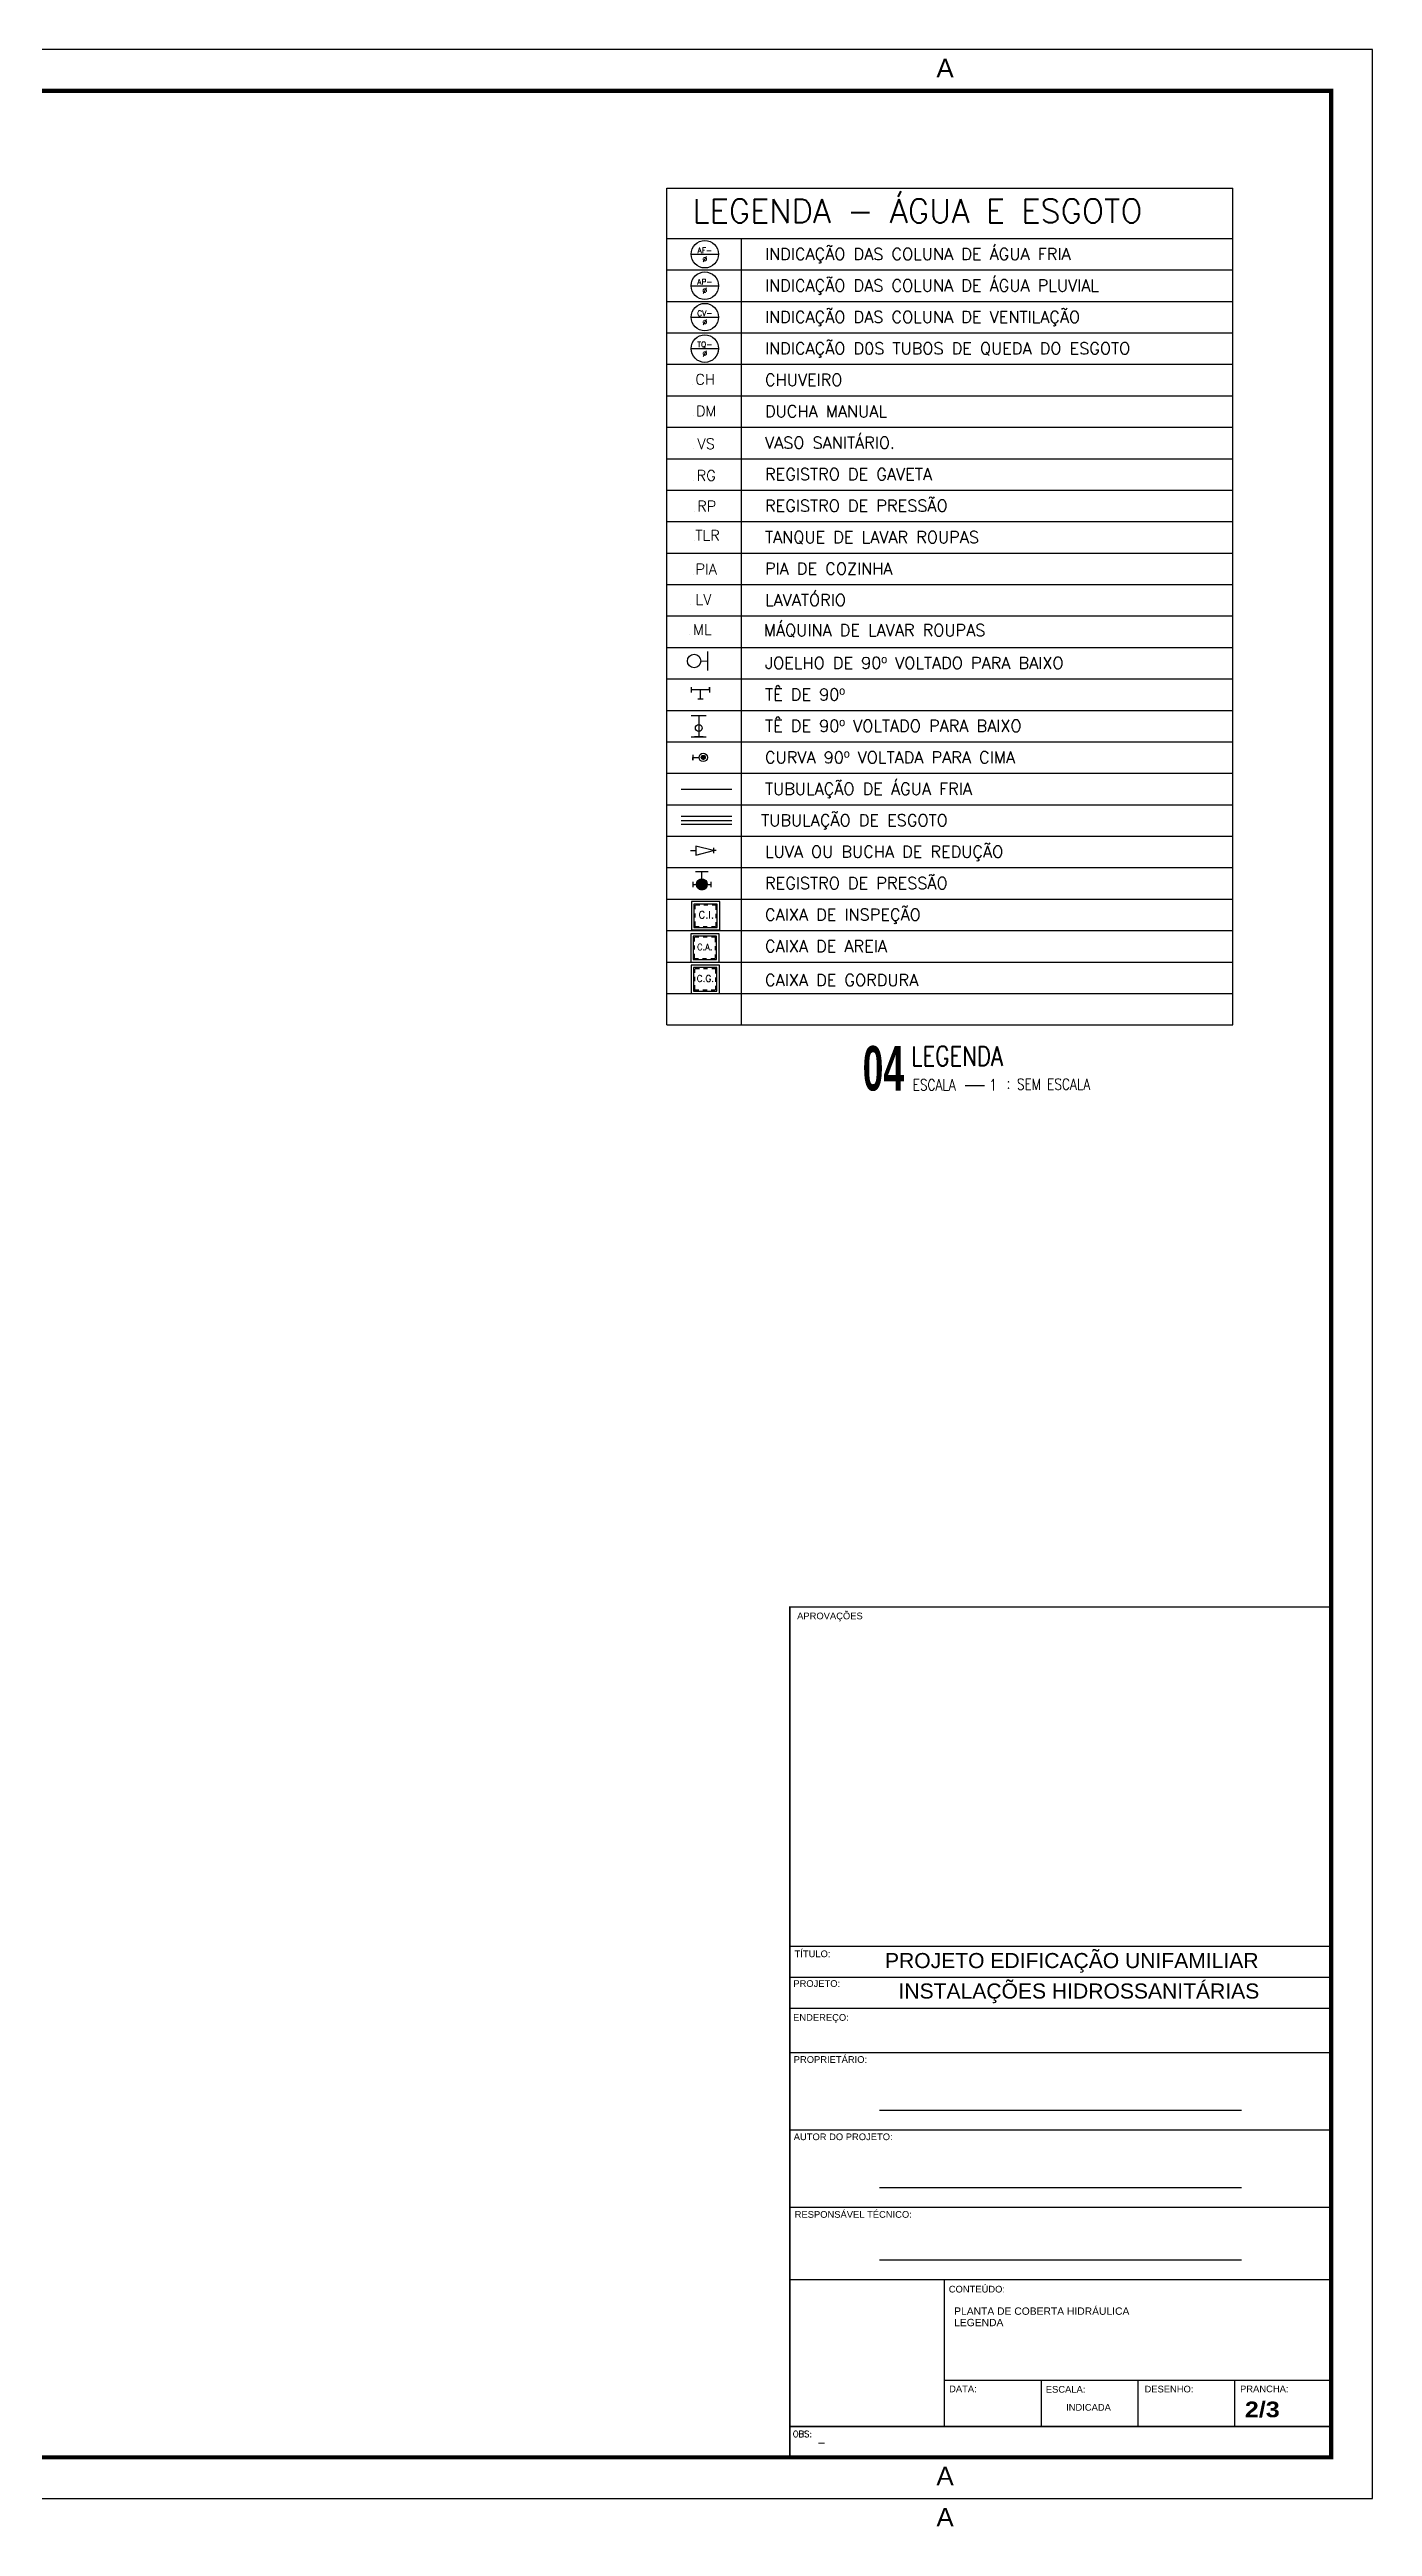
# Model space of a CAD drawing. Header units: millimetres. Extents: x 2993 to 6523, y 1057 to 2221.
# Drawn here: x 3141.9 to 3173.9, y 1115.9 to 1176 of the extents above; entities that cross this region are included whole.
import ezdxf
from ezdxf.enums import TextEntityAlignment as Align

# ---------------------------------------------------------------- set-up
doc = ezdxf.new("R2010")
doc.units = ezdxf.units.MM
doc.linetypes.add('HIDDEN', pattern=[0.375, 0.25, -0.125])
for name, color, linetype in [('A-PEN-R', 1, 'Continuous'), ('CONEXÕES', 8, 'Continuous'), ('E-TXT-Y', 2, 'Continuous'), ('HIDRA', 4, 'Continuous'), ('MOLHO', 9, 'Continuous'), ("PRANCHA - PROJETU'S", 7, 'Continuous'), ('TEXTO', 3, 'Continuous')]:
    doc.layers.add(name, color=color, linetype=linetype)
doc.styles.add('ADITIVOCAD', font='ROMANS.shx')
doc.styles.add('ARIAL', font='arial.ttf', dxfattribs={"height": 2})
doc.styles.add('ARIALB', font='')
doc.styles.add('R80', font='simplex.shx', dxfattribs={"height": 12})
doc.styles.add('REG140', font='romans.shx', dxfattribs={"width": 0.8, "height": 0.35})
doc.styles.add('REG80', font='romans.shx', dxfattribs={"width": 0.8, "height": 0.2})
doc.styles.add('SANSSERIF2', font='sanssb__.ttf', dxfattribs={"width": 0.8})
doc.styles.get("Standard").update_dxf_attribs({"font": 'arial.ttf'})
doc.styles.get('ARIALB').set_extended_font_data('Arial Black')

# ---------------------------------------------------------------- blocks, each defined once
blk = doc.blocks.new('ADFSGASDFG')
at = {"layer": "PRANCHA - PROJETU'S"}
h = blk.add_hatch(color=1, dxfattribs=at)
h.set_gradient(color1=(255, 0, 0), color2=(255, 0, 0), tint=1)
h.paths.add_polyline_path([(278.03, 60.265), (277.634, 60.265), (277.634, 59.869), (278.03, 59.869)])
h = blk.add_hatch(color=1, dxfattribs=at)
h.set_gradient(color1=(255, 255, 0), color2=(255, 255, 0), tint=1)
h.paths.add_polyline_path([(278.03, 59.473), (278.03, 59.869), (277.634, 59.869), (277.634, 59.473)])
h = blk.add_hatch(color=1, dxfattribs=at)
h.set_gradient(color1=(0, 255, 0), color2=(0, 255, 0), tint=1)
h.paths.add_polyline_path([(278.03, 59.473), (277.634, 59.473), (277.634, 59.077), (278.03, 59.077)])
h = blk.add_hatch(color=1, dxfattribs=at)
h.set_gradient(color1=(0, 255, 255), color2=(0, 255, 255), tint=1)
h.paths.add_polyline_path([(278.03, 59.077), (277.634, 59.077), (277.634, 58.681), (278.03, 58.681)])
h = blk.add_hatch(color=1, dxfattribs=at)
h.set_gradient(color1=(0, 0, 255), color2=(0, 0, 255), tint=1)
h.paths.add_polyline_path([(278.03, 58.681), (277.634, 58.681), (277.634, 58.285), (278.03, 58.285)])
h = blk.add_hatch(color=1, dxfattribs=at)
h.set_gradient(color1=(255, 0, 255), color2=(255, 0, 255), tint=1)
h.paths.add_polyline_path([(278.03, 58.285), (277.634, 58.285), (277.634, 57.889), (278.03, 57.889)])
h = blk.add_hatch(color=1, dxfattribs=at)
h.set_gradient(color1=(255, 255, 255), tint=1)
h.paths.add_polyline_path([(278.03, 57.889), (277.634, 57.889), (277.634, 57.493), (278.03, 57.493)])
h = blk.add_hatch(color=1, dxfattribs=at)
h.set_gradient(color1=(128, 128, 128), color2=(128, 128, 128), tint=1)
h.paths.add_polyline_path([(278.03, 57.493), (277.634, 57.493), (277.634, 57.097), (278.03, 57.097)])
h = blk.add_hatch(color=1, dxfattribs=at)
h.set_gradient(color1=(192, 192, 192), color2=(192, 192, 192), tint=1)
h.paths.add_polyline_path([(278.03, 57.097), (277.634, 57.097), (277.634, 56.701), (278.03, 56.701)])
h = blk.add_hatch(color=1, dxfattribs=at)
h.set_gradient(color1=(204, 0, 0), color2=(204, 0, 0), tint=1)
h.paths.add_polyline_path([(278.03, 56.305), (278.03, 56.701), (277.634, 56.701), (277.634, 56.305)])
h = blk.add_hatch(color=1, dxfattribs=at)
h.set_gradient(color1=(0, 153, 204), color2=(0, 153, 204), tint=1)
h.paths.add_polyline_path([(278.03, 56.305), (277.634, 56.305), (277.634, 55.909), (278.03, 55.909)])
h = blk.add_hatch(color=1, dxfattribs=at)
h.set_gradient(color1=(255, 0, 0), color2=(255, 0, 0), tint=1)
h.paths.add_polyline_path([(278.03, 54.802), (277.634, 54.802), (277.634, 54.406), (278.03, 54.406)])
h = blk.add_hatch(color=1, dxfattribs=at)
h.set_gradient(color1=(255, 255, 0), color2=(255, 255, 0), tint=1)
h.paths.add_polyline_path([(278.03, 54.01), (278.03, 54.406), (277.634, 54.406), (277.634, 54.01)])
h = blk.add_hatch(color=1, dxfattribs=at)
h.set_gradient(color1=(0, 255, 0), color2=(0, 255, 0), tint=1)
h.paths.add_polyline_path([(278.03, 54.01), (277.634, 54.01), (277.634, 53.614), (278.03, 53.614)])
h = blk.add_hatch(color=1, dxfattribs=at)
h.set_gradient(color1=(0, 255, 255), color2=(0, 255, 255), tint=1)
h.paths.add_polyline_path([(278.03, 53.614), (277.634, 53.614), (277.634, 53.218), (278.03, 53.218)])
h = blk.add_hatch(color=1, dxfattribs=at)
h.set_gradient(color1=(0, 0, 255), color2=(0, 0, 255), tint=1)
h.paths.add_polyline_path([(278.03, 53.218), (277.634, 53.218), (277.634, 52.822), (278.03, 52.822)])
h = blk.add_hatch(color=1, dxfattribs=at)
h.set_gradient(color1=(255, 0, 255), color2=(255, 0, 255), tint=1)
h.paths.add_polyline_path([(278.03, 52.822), (277.634, 52.822), (277.634, 52.426), (278.03, 52.426)])
h = blk.add_hatch(color=1, dxfattribs=at)
h.set_gradient(color1=(255, 255, 255), tint=1)
h.paths.add_polyline_path([(278.03, 52.426), (277.634, 52.426), (277.634, 52.03), (278.03, 52.03)])
h = blk.add_hatch(color=1, dxfattribs=at)
h.set_gradient(color1=(128, 128, 128), color2=(128, 128, 128), tint=1)
h.paths.add_polyline_path([(278.03, 52.03), (277.634, 52.03), (277.634, 51.634), (278.03, 51.634)])
h = blk.add_hatch(color=1, dxfattribs=at)
h.set_gradient(color1=(192, 192, 192), color2=(192, 192, 192), tint=1)
h.paths.add_polyline_path([(278.03, 51.634), (277.634, 51.634), (277.634, 51.238), (278.03, 51.238)])
h = blk.add_hatch(color=1, dxfattribs=at)
h.set_gradient(color1=(204, 0, 0), color2=(204, 0, 0), tint=1)
h.paths.add_polyline_path([(278.03, 50.842), (278.03, 51.238), (277.634, 51.238), (277.634, 50.842)])
h = blk.add_hatch(color=1, dxfattribs=at)
h.set_gradient(color1=(0, 153, 204), color2=(0, 153, 204), tint=1)
h.paths.add_polyline_path([(278.03, 50.842), (277.634, 50.842), (277.634, 50.446), (278.03, 50.446)])
at = {"layer": "PRANCHA - PROJETU'S", "color": 1}
for p, q in [((360.678, 107.346), (276.578, 107.346)), ((276.578, 107.346), (276.578, 47.946)), ((296.578, 106.346), (296.578, 107.346)), ((307.178, 106.346), (307.178, 107.346)), ((360.678, 47.946), (360.678, 107.346)), ((279.078, 77.646), (276.578, 75.146)), ((279.078, 77.646), (276.578, 77.646)), ((279.078, 47.946), (276.578, 50.446)), ((296.578, 48.946), (296.578, 47.946)), ((307.178, 48.946), (307.178, 47.946)), ((307.178, 48.946), (307.178, 47.946)), ((276.578, 47.946), (360.678, 47.946))]:
    blk.add_line(p, q, dxfattribs=at)
at = {"layer": "PRANCHA - PROJETU'S"}
for p, q in [((279.086, 61.299), (276.578, 61.299)), ((276.578, 55.909), (276.578, 61.272)), ((279.086, 60.876), (276.578, 60.876)), ((279.086, 60.876), (276.578, 60.876)), ((277.832, 60.265), (277.832, 60.876)), ((279.086, 60.876), (279.086, 55.909)), ((279.086, 60.265), (276.578, 60.265)), ((277.634, 55.909), (277.634, 60.265)), ((278.03, 55.909), (278.03, 60.265)), ((279.086, 59.869), (276.578, 59.869)), ((279.086, 59.473), (276.578, 59.473)), ((279.086, 59.077), (276.578, 59.077)), ((279.086, 58.681), (276.578, 58.681)), ((279.086, 58.285), (276.578, 58.285)), ((279.086, 57.889), (276.578, 57.889)), ((279.086, 57.493), (276.578, 57.493)), ((279.086, 57.097), (276.578, 57.097)), ((279.086, 56.701), (276.578, 56.701)), ((279.086, 56.305), (276.578, 56.305)), ((279.086, 55.909), (276.578, 55.909)), ((279.086, 55.413), (276.578, 55.413)), ((276.578, 50.446), (276.578, 55.413)), ((277.832, 54.802), (277.832, 55.413)), ((279.086, 55.413), (279.086, 50.446)), ((279.086, 54.802), (276.578, 54.802)), ((277.634, 50.446), (277.634, 54.802)), ((278.03, 50.446), (278.03, 54.802)), ((279.086, 54.406), (276.578, 54.406)), ((279.086, 54.01), (276.578, 54.01)), ((279.086, 53.614), (276.578, 53.614)), ((279.086, 53.218), (276.578, 53.218)), ((279.086, 52.822), (276.578, 52.822)), ((279.086, 52.426), (276.578, 52.426)), ((279.086, 52.03), (276.578, 52.03)), ((279.086, 51.634), (276.578, 51.634)), ((279.086, 51.238), (276.578, 51.238)), ((279.086, 50.842), (276.578, 50.842)), ((279.086, 50.446), (276.578, 50.446))]:
    blk.add_line(p, q, dxfattribs=at)
at = {"layer": "PRANCHA - PROJETU'S", "color": 4, "const_width": 0.1}
blk.add_lwpolyline([(279.078, 106.346), (359.678, 106.346), (359.678, 48.946), (279.078, 48.946)], close=True, dxfattribs=at)
at = {"layer": "PRANCHA - PROJETU'S"}
for points in [[(277.13, 74.573), (277.548, 74.573), (277.548, 74.187), (277.13, 74.187)], [(278.109, 74.573), (278.526, 74.573), (278.526, 74.187), (278.109, 74.187)], [(277.13, 72.674), (277.548, 72.674), (277.548, 72.289), (277.13, 72.289)], [(278.109, 72.674), (278.526, 72.674), (278.526, 72.289), (278.109, 72.289)], [(277.13, 70.118), (277.548, 70.118), (277.548, 69.732), (277.13, 69.732)], [(278.109, 70.118), (278.526, 70.118), (278.526, 69.732), (278.109, 69.732)], [(277.13, 67.904), (277.548, 67.904), (277.548, 67.518), (277.13, 67.518)], [(278.109, 67.904), (278.526, 67.904), (278.526, 67.518), (278.109, 67.518)], [(277.197, 65.206), (277.615, 65.206), (277.615, 64.821), (277.197, 64.821)], [(278.176, 65.206), (278.594, 65.206), (278.594, 64.821), (278.176, 64.821)], [(277.13, 62.158), (277.548, 62.158), (277.548, 61.773), (277.13, 61.773)], [(278.109, 62.158), (278.526, 62.158), (278.526, 61.773), (278.109, 61.773)]]:
    blk.add_lwpolyline(points, close=True, dxfattribs=at)
at = {"layer": "PRANCHA - PROJETU'S", "color": 50, "linetype": 'Continuous', "style": 'ARIAL'}
for s, p in [('E', (287.661, 106.896)), ('D', (302.065, 106.896)), ('C', (315.828, 106.896)), ('2', (277.732, 92.496)), ('E', (287.661, 48.496)), ('D', (301.788, 48.496)), ('C', (316.698, 48.496)), ('C', (316.698, 48.496))]:
    blk.add_text(s, height=0.45, dxfattribs=at).set_placement(p, align=Align.MIDDLE)
at = {"layer": "PRANCHA - PROJETU'S", "color": 2, "style": 'ARIAL'}
for s, height, p in [('CONDOMÍNIO', 0.2168, (278.235, 74.816)), ('IPHAN', 0.2168, (277.256, 74.816)), ('BANCO', 0.2168, (277.245, 72.956)), ('AMMA', 0.2168, (278.224, 72.956)), ('ESCRITÓRIO', 0.2168, (277.256, 70.361)), ('ANVISA', 0.2168, (278.235, 70.361)), ('SEMACE', 0.2168, (278.224, 68.185)), ('OBRA', 0.2168, (277.245, 68.185)), ('PREFEITURA', 0.2168, (277.312, 65.469)), ('BOMBEIROS', 0.2168, (278.291, 65.469)), ('PROPRIETÁRIO', 0.21676, (277.245, 62.426)), ('COELCE', 0.2168, (278.224, 62.426))]:
    blk.add_text(s, height=height, rotation=90, dxfattribs=at).set_placement(p, align=Align.TOP_LEFT)
for s, p in [('ARQUITETURA', (276.74, 61.176)), ('INSTALAÇÕES', (276.74, 55.759))]:
    blk.add_text(s, height=0.21676, dxfattribs=at).set_placement(p, align=Align.TOP_LEFT)
at = {"layer": "PRANCHA - PROJETU'S", "style": 'ARIAL'}
for s, height, p in [('LAYER', 0.1479, (276.858, 60.724)), ('PEN', 0.1479, (278.211, 60.747)), ('COR Nº', 0.1479, (276.83, 60.474)), ('1', 0.148, (277.102, 60.173)), ('WIDTH', 0.1479, (278.113, 60.474)), ('0.65', 0.1479, (278.298, 60.173)), ('2', 0.148, (277.102, 59.777)), ('0.25', 0.1479, (278.298, 59.777)), ('4', 0.148, (277.102, 58.985)), ('3', 0.148, (277.102, 59.381)), ('0.35', 0.1479, (278.298, 59.381)), ('0.10', 0.1479, (278.298, 58.985)), ('5', 0.148, (277.102, 58.589)), ('0.50', 0.1479, (278.298, 58.589)), ('6', 0.148, (277.102, 58.193)), ('7', 0.148, (277.102, 57.797)), ('0.15', 0.1479, (278.298, 58.193)), ('0.20', 0.1479, (278.298, 57.797)), ('8', 0.148, (277.102, 57.401)), ('0.05', 0.1479, (278.298, 57.401)), ('12', 0.1479, (277.055, 56.609)), ('9', 0.148, (277.102, 57.005)), ('COLOR', 0.1479, (278.138, 56.609)), ('0.05', 0.1479, (278.298, 57.005)), ('142', 0.1479, (277.02, 56.213)), ('COLOR', 0.1479, (278.138, 56.213)), ('PEN', 0.1479, (278.211, 55.284)), ('COR Nº', 0.1479, (276.83, 55.011)), ('LAYER', 0.1479, (276.858, 55.261)), ('1', 0.148, (277.102, 54.71)), ('WIDTH', 0.1479, (278.113, 55.011)), ('0.25', 0.1479, (278.298, 54.71)), ('2', 0.148, (277.102, 54.314)), ('0.18', 0.1479, (278.298, 54.314)), ('4', 0.148, (277.102, 53.522)), ('3', 0.148, (277.102, 53.918)), ('0.10', 0.1479, (278.298, 53.918)), ('0.15', 0.1479, (278.298, 53.522)), ('5', 0.148, (277.102, 53.126)), ('0.25', 0.1479, (278.298, 53.126)), ('6', 0.148, (277.102, 52.73)), ('7', 0.148, (277.102, 52.334)), ('0.35', 0.1479, (278.298, 52.73)), ('0.25', 0.1479, (278.298, 52.334)), ('8', 0.148, (277.102, 51.938)), ('0.09', 0.1479, (278.298, 51.938)), ('12', 0.1479, (277.055, 51.146)), ('9', 0.148, (277.102, 51.542)), ('COLOR', 0.1479, (278.138, 51.146)), ('0.09', 0.1479, (278.298, 51.542)), ('142', 0.1479, (277.02, 50.75)), ('COLOR', 0.1479, (278.138, 50.75))]:
    blk.add_text(s, height=height, dxfattribs=at).set_placement(p, align=Align.TOP_LEFT)
blk = doc.blocks.new('CRBODADOSÇ')
at = {"layer": "PRANCHA - PROJETU'S", "color": 3}
blk.add_line((164.825, 196.917), (165.288, 196.917), dxfattribs=at)
at = {"layer": "PRANCHA - PROJETU'S", "color": 3, "style": 'REG80', "width": 0.8}
for s, p in [('ESCALA', (163.548, 196.799)), ('1', (165.407, 196.799)), (':', (165.829, 196.842))]:
    blk.add_text(s, height=0.27, dxfattribs=at).set_placement(p)
at = {"layer": "PRANCHA - PROJETU'S", "color": 2, "style": 'REG140', "width": 0.8}
for tag, p in [('PROJETO', (163.521, 198.067)), ('DESENHO', (163.516, 197.395))]:
    blk.add_attdef(tag, p, '', height=0.472, dxfattribs=at)
at = {"layer": "PRANCHA - PROJETU'S", "style": 'SANSSERIF2', "width": 0.6}
blk.add_attdef('00', text='', height=1.08, dxfattribs=at).set_placement((162.84, 196.795), align=Align.CENTER)
at = {"layer": "PRANCHA - PROJETU'S", "color": 3, "style": 'REG80', "width": 0.8}
blk.add_attdef('ESCALA', (166.075, 196.813), '', height=0.27, dxfattribs=at)
blk = doc.blocks.new('Adh_Afn')
blk.add_line((-0.25, 0), (0.25, 0))
blk.add_circle((0, 0), 0.25)
at = {"flags": 8}
for tag, p in [('$AF', (0, 0.07)), ('$DIAM', (0, -0.091))]:
    blk.add_attdef(tag, text='', height=0.1, dxfattribs=at).set_placement(p, align=Align.MIDDLE)
blk = doc.blocks.new('ADH_HIUTILIZ1')
blk.add_line((0.12, 0), (0.12, 0))
at = {"flags": 8}
blk.add_attdef('$N', text='', height=0.09, dxfattribs=at).set_placement((0.226, 0.042), align=Align.MIDDLE)
blk = doc.blocks.new('Adh_cx_c90c')
h = blk.add_hatch()
h.set_pattern_fill('_U', color=256, scale=0.002, angle=45, style=0, double=1, pattern_type=0)
h.set_pattern_definition([(45, (-6.0733674, -5.0413484), (-0.00141421356, 0.00141421356), []), (135, (-6.0733674, -5.0413484), (-0.00141421356, -0.00141421356), [])])
h.paths.add_polyline_path([(-0.017, 0, 1), (0.017, 0, 1)])
blk.add_lwpolyline([(-0.088, 0.022), (-0.088, -0.023), (-0.088, 0), (-0.036, 0)])
for radius in [0.0359, 0.017]:
    blk.add_circle((0, 0), radius)
blk = doc.blocks.new('Adh_cx_te90')
for p, q in [((-0.075, -0.0225), (-0.075, 0.0225)), ((0.075, 0), (-0.075, 0)), ((0, -0.075), (0, 0)), ((0.075, 0), (0.075, 0.0225)), ((0.075, 0.0225), (0.075, -0.0225)), ((-0.0225, -0.075), (0.0225, -0.075))]:
    blk.add_line(p, q)
blk = doc.blocks.new('Adh_cx_lvr')
for p, q in [((0, 0), (-0.15, 0.0375)), ((-0.15, 0.0375), (-0.15, -0.0375)), ((-0.15, -0.0375), (0, 0)), ((0, 0.0225), (0, -0.0225)), ((-0.195, 0), (-0.15, 0)), ((0.0225, 0), (0, 0))]:
    blk.add_line(p, q)
blk = doc.blocks.new('Adh_acs_rg')
h = blk.add_hatch()
h.set_pattern_fill('_U', color=256, scale=0.002, angle=45, style=0, double=1)
h.set_pattern_definition([(45, (-7.4131718, -5.1711377), (-0.00141421356, 0.00141421356), []), (135, (-7.4131718, -5.1711377), (-0.00141421356, -0.00141421356), [])])
h.paths.add_polyline_path([(-0.046, 0, 1), (0.046, 0, 1)])
for p, q in [((-0.078, 0.022), (-0.078, -0.022)), ((0.053, 0.108), (-0.053, 0.108)), ((0, 0.046), (0, 0.108)), ((0.078, -0.022), (0.078, 0.022)), ((-0.078, 0), (-0.046, 0)), ((0.046, 0), (0.078, 0))]:
    blk.add_line(p, q)
blk.add_circle((0, 0), 0.046)
blk = doc.blocks.new('Adhs_RefTbl')
at = {"color": 0, "linetype": 'ByBlock', "ltscale": 0.5}
blk.add_line((-0.321, 0), (0.321, 0), dxfattribs=at)
blk = doc.blocks.new('inp_cx')
for p, q in [((40, 40), (-40, 40)), ((-40, 40), (-40, -40)), ((40, -40), (40, 40)), ((-40, -40), (40, -40))]:
    blk.add_line(p, q)
at = {"color": 1, "linetype": 'Continuous', "ltscale": 0.5}
for p, q in [((33, 33), (-33, 33)), ((-33, 33), (-33, -33)), ((33, -33), (33, 33)), ((-33, -33), (33, -33))]:
    blk.add_line(p, q, dxfattribs=at)
at = {"color": 1, "linetype": 'HIDDEN', "ltscale": 0.5}
for p, q in [((30, 30), (-30, 30)), ((-30, 30), (-30, -30)), ((30, -30), (30, 30)), ((-30, -30), (30, -30))]:
    blk.add_line(p, q, dxfattribs=at)
at = {"style": 'R80'}
blk.add_text('C.I.', height=20.59, dxfattribs=at).set_placement((-19.6, -7.5))
blk = doc.blocks.new('_cxgordu')
for p, q in [((40, 40), (-40, 40)), ((-40, 40), (-40, -40)), ((40, -40), (40, 40)), ((-40, -40), (40, -40))]:
    blk.add_line(p, q)
at = {"color": 1, "linetype": 'Continuous', "ltscale": 0.5}
for p, q in [((33, 33), (-33, 33)), ((-33, 33), (-33, -33)), ((33, -33), (33, 33)), ((-33, -33), (33, -33))]:
    blk.add_line(p, q, dxfattribs=at)
at = {"color": 1, "linetype": 'HIDDEN', "ltscale": 0.5}
for p, q in [((30, 30), (-30, 30)), ((-30, 30), (-30, -30)), ((30, -30), (30, 30)), ((-30, -30), (30, -30))]:
    blk.add_line(p, q, dxfattribs=at)
at = {"style": 'R80'}
blk.add_text('C.G.', height=18.48, dxfattribs=at).set_placement((-24.3, -6.9))
blk = doc.blocks.new('_cxareia')
for p, q in [((40, 40), (-40, 40)), ((-40, 40), (-40, -40)), ((40, -40), (40, 40)), ((-40, -40), (40, -40))]:
    blk.add_line(p, q)
at = {"color": 1, "linetype": 'Continuous', "ltscale": 0.5}
for p, q in [((33, 33), (-33, 33)), ((-33, 33), (-33, -33)), ((33, -33), (33, 33)), ((-33, -33), (33, -33))]:
    blk.add_line(p, q, dxfattribs=at)
at = {"color": 1, "linetype": 'HIDDEN', "ltscale": 0.5}
for p, q in [((30, 30), (-30, 30)), ((-30, 30), (-30, -30)), ((30, -30), (30, 30)), ((-30, -30), (30, -30))]:
    blk.add_line(p, q, dxfattribs=at)
at = {"style": 'R80'}
blk.add_text('C.A.', height=17.28, dxfattribs=at).set_placement((-22, -6.1))

msp = doc.modelspace()

# ---------------------------------------------------------------- linework, layer by layer
for p, q in [((3156.812, 1172.598), (3170.534, 1172.598)), ((3156.812, 1152.303), (3156.812, 1172.598)), ((3170.534, 1152.303), (3170.534, 1172.598)), ((3156.812, 1171.378), (3170.534, 1171.378)), ((3158.624, 1152.303), (3158.624, 1171.378)), ((3156.812, 1170.615), (3170.534, 1170.615)), ((3156.812, 1169.852), (3170.534, 1169.852)), ((3156.812, 1169.089), (3170.534, 1169.089)), ((3156.812, 1168.326), (3170.534, 1168.326)), ((3156.812, 1167.563), (3170.534, 1167.563)), ((3156.812, 1166.8), (3170.534, 1166.8)), ((3156.812, 1166.037), (3170.534, 1166.037)), ((3156.812, 1165.274), (3170.534, 1165.274)), ((3156.812, 1164.511), (3170.534, 1164.511)), ((3156.812, 1163.748), (3170.534, 1163.748)), ((3156.812, 1162.985), (3170.534, 1162.985)), ((3156.812, 1162.222), (3170.534, 1162.222)), ((3156.812, 1161.459), (3170.534, 1161.459)), ((3156.812, 1160.696), (3170.534, 1160.696)), ((3156.812, 1159.933), (3170.534, 1159.933)), ((3156.812, 1159.933), (3170.534, 1159.933)), ((3156.812, 1159.17), (3170.534, 1159.17)), ((3156.812, 1158.407), (3170.534, 1158.407)), ((3156.812, 1157.644), (3170.534, 1157.644)), ((3156.812, 1156.881), (3170.534, 1156.881)), ((3156.812, 1156.118), (3170.534, 1156.118)), ((3156.812, 1156.118), (3170.534, 1156.118)), ((3156.812, 1155.355), (3170.534, 1155.355)), ((3156.812, 1154.592), (3170.534, 1154.592)), ((3156.812, 1153.829), (3170.534, 1153.829)), ((3156.812, 1153.066), (3170.534, 1153.066)), ((3156.812, 1152.303), (3170.534, 1152.303))]:
    msp.add_line(p, q)
at = {"layer": 'A-PEN-R'}
for p, q in [((3159.796, 1129.206), (3172.921, 1129.206)), ((3159.796, 1128.456), (3172.921, 1128.456)), ((3159.796, 1127.38), (3172.921, 1127.38)), ((3161.971, 1125.981), (3170.746, 1125.981)), ((3159.796, 1125.505), (3172.921, 1125.505)), ((3161.971, 1124.106), (3170.746, 1124.106)), ((3159.796, 1123.63), (3172.921, 1123.63)), ((3161.971, 1122.349), (3170.746, 1122.349)), ((3159.796, 1121.873), (3172.921, 1121.873)), ((3163.546, 1118.31), (3163.546, 1121.873)), ((3163.546, 1119.435), (3172.921, 1119.435)), ((3165.889, 1119.435), (3165.889, 1118.31)), ((3168.233, 1119.435), (3168.233, 1118.31)), ((3170.577, 1119.435), (3170.577, 1118.31))]:
    msp.add_line(p, q, dxfattribs=at)
at = {"layer": 'A-PEN-R', "const_width": 0.0375}
msp.add_lwpolyline([(3159.796, 1117.56), (3172.921, 1117.56), (3172.921, 1138.185), (3159.796, 1138.185)], close=True, dxfattribs=at)
for points in [[(3159.796, 1129.956), (3172.921, 1129.956)], [(3159.796, 1118.31), (3172.921, 1118.31)]]:
    msp.add_lwpolyline(points, dxfattribs=at)
at = {"layer": 'CONEXÕES'}
for p, q in [((3157.803, 1161.359), (3157.803, 1160.903)), ((3157.409, 1159.809), (3157.772, 1159.809)), ((3157.409, 1159.291), (3157.772, 1159.291)), ((3157.694, 1159.291), (3157.487, 1159.291)), ((3157.487, 1159.291), (3157.694, 1159.291))]:
    msp.add_line(p, q, dxfattribs=at)
at = {"layer": 'HIDRA'}
for p, q in [((3157.64, 1161.13), (3157.803, 1161.131)), ((3157.591, 1159.809), (3157.591, 1159.291)), ((3158.389, 1157.357), (3157.165, 1157.358)), ((3157.165, 1157.263), (3158.389, 1157.262)), ((3158.389, 1157.166), (3157.165, 1157.167))]:
    msp.add_line(p, q, dxfattribs=at)
for centre, radius in [((3157.477, 1161.129), 0.163), ((3157.591, 1159.505), 0.0828)]:
    msp.add_circle(centre, radius, dxfattribs=at)
at = {"layer": "PRANCHA - PROJETU'S", "color": 1}
msp.add_lwpolyline([(3172.921, 1152.71), (3172.921, 1174.96), (3155.421, 1174.96)], dxfattribs=at)

# ---------------------------------------------------------------- block references
at = {"layer": 'HIDRA'}
ref = msp.add_blockref('Adh_Afn', (3157.737, 1170.996), dxfattribs=dict(at, xscale=1.335253919870773, yscale=1.335253919870773, zscale=1.335253919870773))
ref.add_attrib('$AF', 'AF-', dxfattribs={"layer": '0', "height": 0.1335, "style": 'ADITIVOCAD', "flags": 8}).set_placement((3157.737, 1171.09), align=Align.MIDDLE)
ref.add_attrib('$DIAM', '%%C', dxfattribs={"layer": '0', "height": 0.1335, "style": 'ADITIVOCAD', "flags": 8}).set_placement((3157.737, 1170.875), align=Align.MIDDLE)
ref = msp.add_blockref('Adh_Afn', (3157.737, 1170.233), dxfattribs=dict(at, xscale=1.335253919870773, yscale=1.335253919870773, zscale=1.335253919870773))
ref.add_attrib('$AF', 'AP-', dxfattribs={"layer": '0', "height": 0.1335, "style": 'ADITIVOCAD', "flags": 8}).set_placement((3157.737, 1170.327), align=Align.MIDDLE)
ref.add_attrib('$DIAM', '%%C', dxfattribs={"layer": '0', "height": 0.1335, "style": 'ADITIVOCAD', "flags": 8}).set_placement((3157.737, 1170.112), align=Align.MIDDLE)
ref = msp.add_blockref('Adh_Afn', (3157.737, 1169.47), dxfattribs=dict(at, xscale=1.335253919870773, yscale=1.335253919870773, zscale=1.335253919870773))
ref.add_attrib('$AF', 'CV-', dxfattribs={"layer": '0', "height": 0.1335, "style": 'ADITIVOCAD', "flags": 8}).set_placement((3157.737, 1169.564), align=Align.MIDDLE)
ref.add_attrib('$DIAM', '%%C', dxfattribs={"layer": '0', "height": 0.1335, "style": 'ADITIVOCAD', "flags": 8}).set_placement((3157.737, 1169.349), align=Align.MIDDLE)
ref = msp.add_blockref('Adh_Afn', (3157.737, 1168.707), dxfattribs=dict(at, xscale=1.335253919870773, yscale=1.335253919870773, zscale=1.335253919870773))
ref.add_attrib('$AF', 'TQ-', dxfattribs={"layer": '0', "height": 0.1335, "style": 'ADITIVOCAD', "flags": 8}).set_placement((3157.737, 1168.801), align=Align.MIDDLE)
ref.add_attrib('$DIAM', '%%C', dxfattribs={"layer": '0', "height": 0.1335, "style": 'ADITIVOCAD', "flags": 8}).set_placement((3157.737, 1168.586), align=Align.MIDDLE)
ref = msp.add_blockref('ADH_HIUTILIZ1', (3157.097, 1167.841), dxfattribs=dict(at, xscale=2.861258399723829, yscale=2.861258399723829, zscale=2.861258399723829))
ref.add_attrib('$N', 'CH', dxfattribs={"layer": '0', "height": 0.2575, "style": 'ADITIVOCAD', "flags": 8}).set_placement((3157.744, 1167.962), align=Align.MIDDLE)
ref = msp.add_blockref('ADH_HIUTILIZ1', (3157.123, 1167.073), dxfattribs=dict(at, xscale=2.861258399723829, yscale=2.861258399723829, zscale=2.861258399723829))
ref.add_attrib('$N', 'DM', dxfattribs={"layer": '0', "height": 0.2575, "style": 'ADITIVOCAD', "flags": 8}).set_placement((3157.77, 1167.194), align=Align.MIDDLE)
ref = msp.add_blockref('ADH_HIUTILIZ1', (3157.123, 1166.277), dxfattribs=dict(at, xscale=2.861258399723829, yscale=2.861258399723829, zscale=2.861258399723829))
ref.add_attrib('$N', 'VS', dxfattribs={"layer": '0', "height": 0.2575, "style": 'ADITIVOCAD', "flags": 8}).set_placement((3157.77, 1166.398), align=Align.MIDDLE)
ref = msp.add_blockref('ADH_HIUTILIZ1', (3157.123, 1165.508), dxfattribs=dict(at, xscale=2.861258399723829, yscale=2.861258399723829, zscale=2.861258399723829))
ref.add_attrib('$N', 'RG', dxfattribs={"layer": '0', "height": 0.2575, "style": 'ADITIVOCAD', "flags": 8}).set_placement((3157.77, 1165.629), align=Align.MIDDLE)
ref = msp.add_blockref('ADH_HIUTILIZ1', (3157.137, 1164.765), dxfattribs=dict(at, xscale=2.861258399723829, yscale=2.861258399723829, zscale=2.861258399723829))
ref.add_attrib('$N', 'RP', dxfattribs={"layer": '0', "height": 0.2575, "style": 'ADITIVOCAD', "flags": 8}).set_placement((3157.784, 1164.885), align=Align.MIDDLE)
ref = msp.add_blockref('ADH_HIUTILIZ1', (3157.155, 1164.057), dxfattribs=dict(at, xscale=2.861258399723829, yscale=2.861258399723829, zscale=2.861258399723829))
ref.add_attrib('$N', 'TLR', dxfattribs={"layer": '0', "height": 0.2575, "style": 'ADITIVOCAD', "flags": 8}).set_placement((3157.802, 1164.178), align=Align.MIDDLE)
ref = msp.add_blockref('ADH_HIUTILIZ1', (3157.123, 1163.238), dxfattribs=dict(at, xscale=2.861258399723829, yscale=2.861258399723829, zscale=2.861258399723829))
ref.add_attrib('$N', 'PIA', dxfattribs={"layer": '0', "height": 0.2575, "style": 'ADITIVOCAD', "flags": 8}).set_placement((3157.77, 1163.359), align=Align.MIDDLE)
ref = msp.add_blockref('ADH_HIUTILIZ1', (3157.057, 1162.501), dxfattribs=dict(at, xscale=2.861258399723829, yscale=2.861258399723829, zscale=2.861258399723829))
ref.add_attrib('$N', 'LV', dxfattribs={"layer": '0', "height": 0.2575, "style": 'ADITIVOCAD', "flags": 8}).set_placement((3157.704, 1162.622), align=Align.MIDDLE)
ref = msp.add_blockref('ADH_HIUTILIZ1', (3157.029, 1161.771), dxfattribs=dict(at, xscale=2.861258399723829, yscale=2.861258399723829, zscale=2.861258399723829))
ref.add_attrib('$N', 'ML', dxfattribs={"layer": '0', "height": 0.2575, "style": 'ADITIVOCAD', "flags": 8}).set_placement((3157.676, 1161.891), align=Align.MIDDLE)
for name, p, xscale, yscale, zscale in [('Adh_cx_te90', (3157.632, 1160.431), 2.861258399723829, 2.861258399723829, 2.861258399723829), ('Adh_cx_c90c', (3157.699, 1158.793), 2.861258399723829, 2.861258399723829, 2.861258399723829), ('Adhs_RefTbl', (3157.777, 1158.025), 1.907505599815886, 1.907505599815886, 1.907505599815886), ('Adh_cx_lvr', (3157.945, 1156.532), 2.861258399723829, 2.861258399723829, 2.861258399723829), ('Adh_acs_rg', (3157.666, 1155.711), 2.861258399723829, 2.861258399723829, 2.861258399723829), ('inp_cx', (3157.755, 1154.952), 0.008583775200052799, 0.008583775200052799, 0.008583775200052799), ('_cxareia', (3157.738, 1154.172), 0.008583775200052799, 0.008583775200052799, 0.008583775200052799), ('_cxgordu', (3157.748, 1153.409), 0.008583775200052799, 0.008583775200052799, 0.008583775200052799)]:
    msp.add_blockref(name, p, dxfattribs=dict(at, xscale=xscale, yscale=yscale, zscale=zscale))
at = {"layer": "PRANCHA - PROJETU'S", "color": 1}
msp.add_blockref('ADFSGASDFG', (2813.243, 1068.614), dxfattribs=at)
at = {"layer": "PRANCHA - PROJETU'S"}
msp.add_blockref('CRBODADOSÇ', (2999.226, 953.917), dxfattribs=at).add_auto_attribs({'ESCALA': 'SEM ESCALA', 'DESENHO': 'LEGENDA', '00': '04'})

# ---------------------------------------------------------------- texts
at = {"color": 3, "style": 'ADITIVOCAD'}
for s, height, p in [('OBS:', 0.15, (3159.867, 1118.052)), ('-', 0.188, (3160.459, 1117.824))]:
    msp.add_text(s, height=height, dxfattribs=at).set_placement(p)
at = {"layer": 'E-TXT-Y', "style": 'ARIAL'}
for s, p in [('PROJETO EDIFICAÇÃO UNIFAMILIAR', (3162.104, 1129.428)), ('INSTALAÇÕES HIDROSSANITÁRIAS', (3162.432, 1128.689))]:
    msp.add_text(s, height=0.36579, dxfattribs=at).set_placement(p)
at = {"layer": 'HIDRA', "style": 'ADITIVOCAD'}
for s, height, p in [('LEGENDA - ÁGUA E ESGOTO', 0.57225, (3157.435, 1171.759)), ('INDICAÇÃO DAS COLUNA DE ÁGUA FRIA', 0.28613, (3159.196, 1170.858)), ('INDICAÇÃO DAS COLUNA DE ÁGUA PLUVIAL', 0.28613, (3159.196, 1170.095)), ('INDICAÇÃO DAS COLUNA DE VENTILAÇÃO', 0.28613, (3159.196, 1169.332)), ('INDICAÇÃO D0S TUBOS DE QUEDA DO ESGOTO', 0.28613, (3159.196, 1168.569)), ('CHUVEIRO', 0.2861, (3159.196, 1167.806)), ('DUCHA MANUAL', 0.28613, (3159.196, 1167.043)), ('VASO SANITÁRIO.', 0.28613, (3159.196, 1166.28)), ('REGISTRO DE GAVETA', 0.28613, (3159.196, 1165.517)), ('REGISTRO DE PRESSÃO', 0.28613, (3159.196, 1164.754)), ('TANQUE DE LAVAR ROUPAS', 0.28613, (3159.196, 1163.991)), ('PIA DE COZINHA', 0.28613, (3159.196, 1163.228)), ('LAVATÓRIO', 0.2861, (3159.196, 1162.465)), ('MÁQUINA DE LAVAR ROUPAS', 0.28613, (3159.167, 1161.735)), ('JOELHO DE 90º VOLTADO PARA BAIXO', 0.28613, (3159.196, 1160.939)), ('TÊ DE 90º', 0.2861, (3159.196, 1160.176)), ('TÊ DE 90º VOLTADO PARA BAIXO', 0.28613, (3159.196, 1159.413)), ('CURVA 90º VOLTADA PARA CIMA', 0.28613, (3159.196, 1158.65)), ('TUBULAÇÃO DE ÁGUA FRIA', 0.28613, (3159.196, 1157.887)), ('TUBULAÇÃO DE ESGOTO', 0.28613, (3159.102, 1157.124)), ('LUVA OU BUCHA DE REDUÇÃO', 0.28613, (3159.196, 1156.361)), ('REGISTRO DE PRESSÃO', 0.28613, (3159.196, 1155.598)), ('CAIXA DE INSPEÇÃO', 0.28613, (3159.196, 1154.835)), ('CAIXA DE AREIA', 0.28613, (3159.196, 1154.072)), ('CAIXA DE GORDURA', 0.28613, (3159.196, 1153.249))]:
    msp.add_text(s, height=height, dxfattribs=at).set_placement(p)
at = {"layer": 'MOLHO', "color": 3, "style": 'ARIALB'}
msp.add_text('2/3', height=0.3797, dxfattribs=at).set_placement((3170.829, 1118.535))
at = {"layer": "PRANCHA - PROJETU'S", "color": 50, "linetype": 'Continuous', "style": 'ARIAL'}
for p in [(3163.561, 1175.51), (3163.561, 1117.11), (3163.561, 1116.11)]:
    msp.add_text('A', height=0.45, dxfattribs=at).set_placement(p, align=Align.MIDDLE)
at = {"layer": 'TEXTO', "color": 3, "style": 'ARIAL'}
for s, height, p in [('APROVAÇÕES ', 0.16257, (3159.975, 1137.888)), ('TÍTULO: ', 0.1626, (3159.912, 1129.693)), ('PROJETO: ', 0.1626, (3159.882, 1128.972)), ('ENDEREÇO:', 0.1626, (3159.877, 1128.15)), ('PROPRIETÁRIO:', 0.16257, (3159.892, 1127.13)), ('AUTOR DO PROJETO: ', 0.16257, (3159.892, 1125.255)), ('RESPONSÁVEL TÉCNICO: ', 0.16257, (3159.916, 1123.372)), ('CONTEÚDO:', 0.1626, (3163.651, 1121.56)), ('PLANTA DE COBERTA HIDRÁULICA ', 0.17883, (3163.781, 1121.019)), ('LEGENDA', 0.1788, (3163.781, 1120.742)), ('DATA: ', 0.1626, (3163.659, 1119.141)), ('ESCALA: ', 0.1626, (3166.003, 1119.13)), ('DESENHO:', 0.1626, (3168.396, 1119.136)), ('PRANCHA:', 0.1626, (3170.712, 1119.141)), ('INDICADA', 0.1626, (3166.495, 1118.693))]:
    msp.add_text(s, height=height, dxfattribs=at).set_placement(p)

doc.saveas('drawing.dxf')
